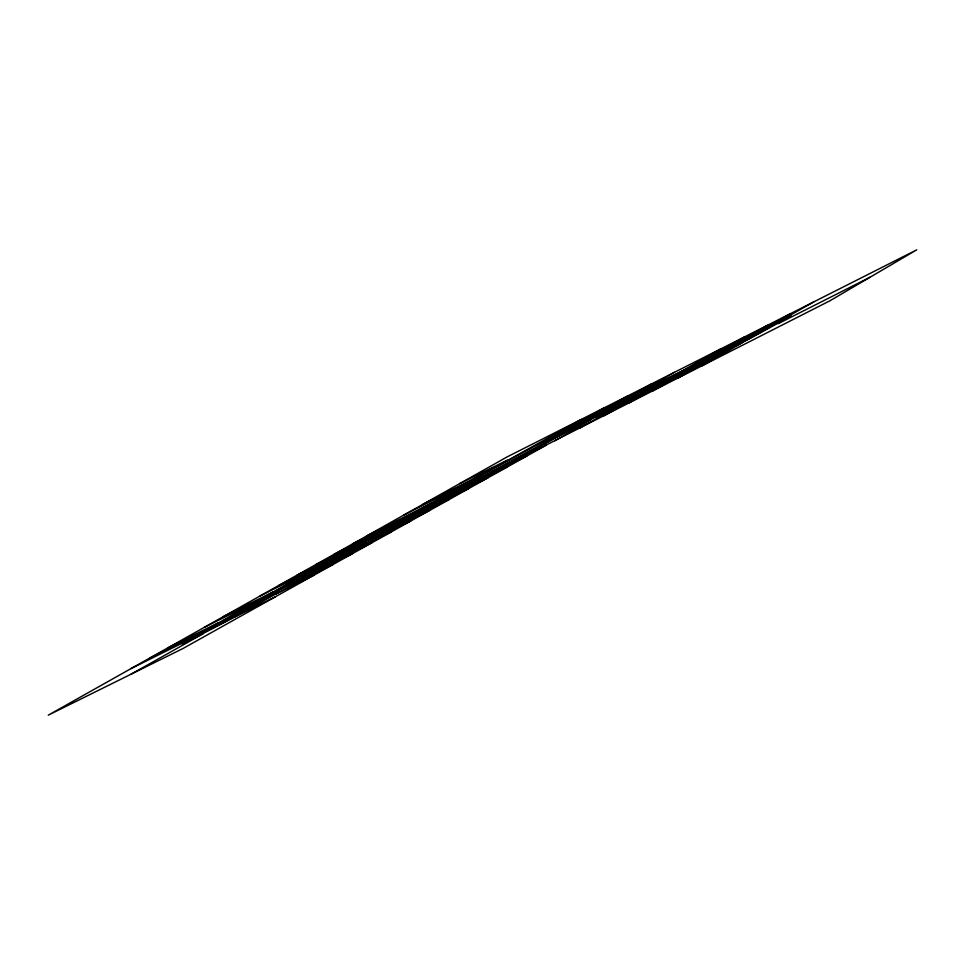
<?xml version="1.0" encoding="UTF-8"?>
<svg xmlns="http://www.w3.org/2000/svg" width="965" height="965" viewBox="0 0 965 965"><rect width="100%" height="100%" fill="white"/><g stroke="black" fill="none" stroke-linecap="round" stroke-linejoin="round"><path stroke-width="1.45" d="M742.242 342.78L701.941 365.928M590.616 419.835L554.899 440.764M203.313 633.631L131.011 674.221M711.868 355.904L744.172 337.075M737.55 342.659L767.428 325.314M546.48 439.521L791.083 315.857C696.609 369.281 596.804 413.213 502.258 466.77L232.613 618.203L182.578 644.15L181.866 643.679C314.759 568.349 447.917 493.465 581.437 419.341M567.275 429.003L604.681 407.592M589.555 417.809L627.925 395.831M611.195 406.977L651.182 384.082M633.631 395.686L674.426 372.333M579.41 428.291L630.085 399.269M603.909 415.819L654.777 386.7M681.025 371.67L720.927 348.823M628.42 403.346L675.367 376.471M652.931 390.873L695.898 366.266M677.43 378.401L717.272 355.59M757.766 332.406L790.673 313.565M813.917 301.804L776.487 322.986M219.767 623.897C397.459 522.572 575.598 421.994 759.757 332.756M546.25 445.167L183.048 648.48L48.25 715.174L507.192 456.867L916.75 249.826L829.936 300.778L491.426 472.874M492.331 468.206L472.778 479.11L422.537 504.514M292.093 584.983L333.19 564.428M459.605 483.646L507.337 460.136M778.176 323.673L870.189 277.16M403.961 514.972L456.445 488.435M366.821 535.877L432.187 502.837M480.075 479.279L526.878 456.011M352.575 543.898L413.503 513.597M460.788 490.087L507.506 466.855M334.107 554.284L395.783 523.621M440.498 501.378L488.145 477.699M315.651 564.682L376.121 534.61M417.29 514.128L468.773 488.531M297.184 575.068L355.313 546.166M396.844 525.515L449.401 499.375M278.716 585.466L334.493 557.722M378.208 535.985L430.04 510.22M260.248 595.851L313.734 569.266M359.535 546.492L410.668 521.064M340.85 556.986L391.295 531.908M223.325 616.635L273.264 591.81M322.998 567.07L371.923 542.752M204.857 627.033L254.591 602.293M305.748 576.865L352.563 553.584M167.934 647.817L218.162 622.835M275.182 594.488L313.818 575.273M149.466 658.202L200.443 632.859M130.999 668.6L186.136 641.182M234.857 616.961L275.085 596.961M768.828 327.581L749.093 338.836L685.874 370.741L746.669 338.305L768.828 327.581M465.178 483.742L448.846 493.803C499.894 468.628 549.966 441.294 599.567 413.406L534.369 446.397L465.178 483.742M279.066 591.412L223.168 622.751L195.931 636.164L251.781 604.766L279.066 591.412M365.711 542.282L299.198 579.844L274.494 591.798L347.352 551.184L365.711 542.282M613.909 406.084L594.802 417.254L668.817 379.317L685.464 369.885L613.909 406.084M387.797 528.543L366.266 540.762L382.876 532.644L462.271 488.326L444.262 497.072L387.797 528.543"/></g></svg>
